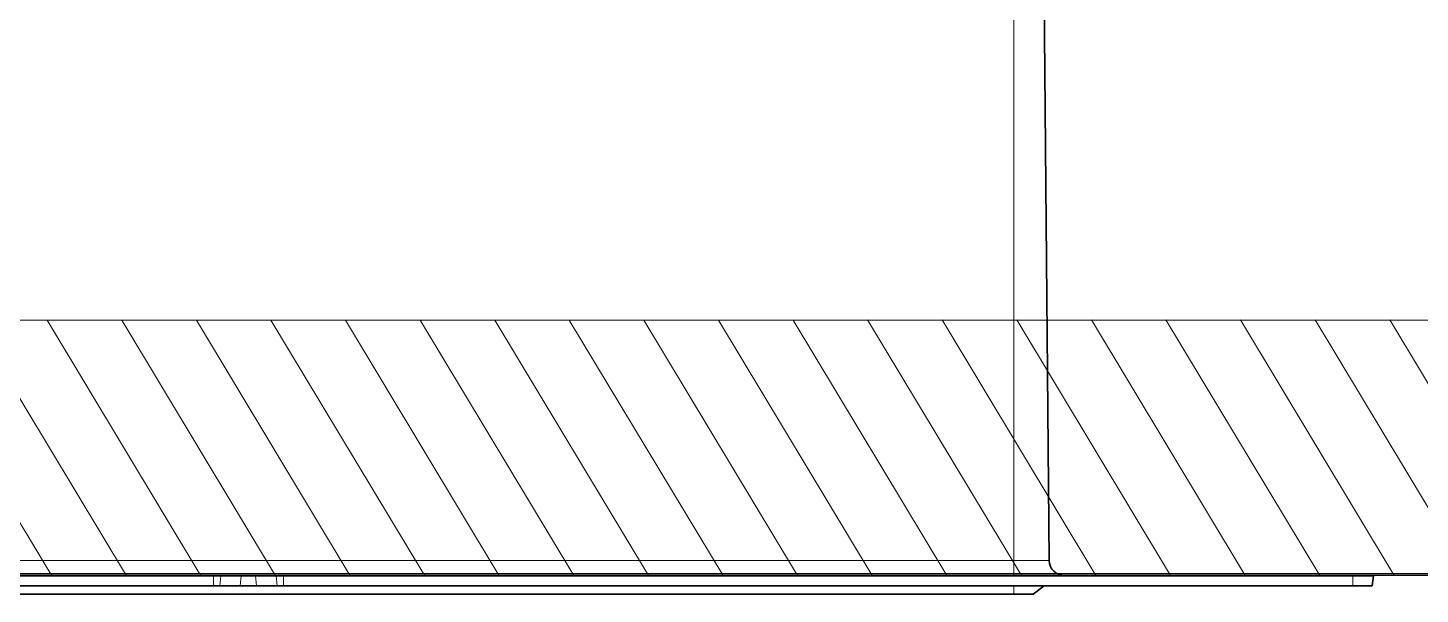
# Model space of a CAD drawing. Header units: inches. Extents: x -12478 to 399182, y -23212 to 525552.
# Drawn here: x 102668.7 to 102804.8, y -5771.8 to -5716.4 of the extents above; entities that cross this region are included whole.
import ezdxf

# ---------------------------------------------------------------- set-up
doc = ezdxf.new("R2010")
doc.units = ezdxf.units.IN
doc.header["$LTSCALE"] = 1000
doc.header["$MEASUREMENT"] = 0
doc.linetypes.add('DASHED', pattern=[0.75, 0.5, -0.25])
doc.linetypes.add('HIDDEN', pattern=[0.375, 0.25, -0.125])
for name, color, linetype in [('A-Hidden', 8, 'HIDDEN'), ('CQ Grg Gypsum', 41, 'Continuous'), ('CQ Light Elevation', 4, 'Continuous'), ('CQ SPOT DETAILS', 40, 'Continuous')]:
    doc.layers.add(name, color=color, linetype=linetype)
doc.layers.add('CQ Gypsum Hatch', color=8, linetype='Continuous', lineweight=20)
doc.layers.add('CQ Lighting', color=5, linetype='Continuous', lineweight=0)

# ---------------------------------------------------------------- blocks, each defined once
blk = doc.blocks.new('T.HC0E0.HQ12 side 2')
at = {"layer": 'CQ Lighting', "color": 1, "lineweight": 13}
for p in [(442078.15, 518877.62), (441928.45, 518820.2)]:
    blk.add_line(p, (442078.15, 518820.2), dxfattribs=at)
at = {"layer": 'CQ Lighting', "color": 1, "lineweight": 35}
for p, q in [((442081.1, 518877.62), (442081.61, 518820.2)), ((441895.3, 518818.72), (441999.89, 518818.72)), ((442006.72, 518818.72), (442111.3, 518818.72)), ((441895.3, 518817.72), (441999.89, 518817.72)), ((442078.15, 518816.92), (441928.45, 518816.92)), ((442006.72, 518817.72), (442111.3, 518817.72))]:
    blk.add_line(p, q, dxfattribs=at)
at = {"layer": 'CQ Lighting', "color": 1, "lineweight": 13, "ltscale": 0.086276}
blk.add_line((442078.15, 518820.2), (442081.61, 518820.2), dxfattribs=at)
at = {"layer": 'CQ Lighting', "color": 1, "lineweight": 13, "ltscale": 0.037173}
blk.add_line((442078.15, 518820.2), (442078.15, 518818.72), dxfattribs=at)
at = {"layer": 'CQ Lighting', "color": 1, "lineweight": 35, "ltscale": 0.017677}
for p, q in [((441999.89, 518818.72), (442000.6, 518818.72)), ((442006.01, 518818.72), (442006.72, 518818.72))]:
    blk.add_line(p, q, dxfattribs=at)
at = {"layer": 'CQ Lighting', "color": 1, "lineweight": 13, "ltscale": 0.025}
for p, q in [((441999.89, 518817.72), (441999.89, 518818.72)), ((442006.72, 518817.72), (442006.72, 518818.72)), ((442111.3, 518817.72), (442111.3, 518818.72))]:
    blk.add_line(p, q, dxfattribs=at)
at = {"layer": 'CQ Lighting', "color": 1, "lineweight": 13, "ltscale": 0.025094}
for p, q in [((442000.51, 518817.72), (442000.6, 518818.72)), ((442002.51, 518817.72), (442002.6, 518818.72)), ((442004.1, 518817.72), (442004.01, 518818.72)), ((442006.1, 518817.72), (442006.01, 518818.72))]:
    blk.add_line(p, q, dxfattribs=at)
at = {"layer": 'CQ Lighting', "color": 1, "lineweight": 35, "ltscale": 0.05}
for p, q in [((442000.6, 518818.72), (442002.6, 518818.72)), ((442006.01, 518818.72), (442004.01, 518818.72)), ((442111.3, 518818.72), (442113.3, 518818.72)), ((442000.51, 518817.72), (442002.51, 518817.72)), ((442006.1, 518817.72), (442004.1, 518817.72))]:
    blk.add_line(p, q, dxfattribs=at)
at = {"layer": 'CQ Lighting', "color": 1, "lineweight": 35, "ltscale": 0.035355}
blk.add_line((442002.6, 518818.72), (442004.01, 518818.72), dxfattribs=at)
at = {"layer": 'CQ Lighting', "color": 1, "lineweight": 35, "ltscale": 0.025188}
blk.add_line((442113.18, 518817.72), (442113.3, 518818.72), dxfattribs=at)
at = {"layer": 'CQ Lighting', "color": 1, "lineweight": 35, "ltscale": 0.015506}
for p, q in [((441999.89, 518817.72), (442000.51, 518817.72)), ((442006.1, 518817.72), (442006.72, 518817.72))]:
    blk.add_line(p, q, dxfattribs=at)
at = {"layer": 'CQ Lighting', "color": 1, "lineweight": 35, "ltscale": 0.039697}
blk.add_line((442002.51, 518817.72), (442004.1, 518817.72), dxfattribs=at)
at = {"layer": 'CQ Lighting', "color": 1, "lineweight": 13, "ltscale": 0.02}
blk.add_line((442078.15, 518817.72), (442078.15, 518816.92), dxfattribs=at)
at = {"layer": 'CQ Lighting', "color": 1, "lineweight": 35, "ltscale": 0.047002}
blk.add_line((442078.15, 518816.92), (442080.03, 518816.92), dxfattribs=at)
at = {"layer": 'CQ Lighting', "color": 1, "lineweight": 35, "ltscale": 0.003743}
blk.add_line((442078.3, 518816.92), (442078.16, 518816.92), dxfattribs=at)
at = {"layer": 'CQ Lighting', "color": 1, "lineweight": 35, "ltscale": 0.033399}
blk.add_line((442081.1, 518817.72), (442080.03, 518816.92), dxfattribs=at)
at = {"layer": 'CQ Lighting', "color": 1, "lineweight": 35, "ltscale": 0.04693}
blk.add_line((442111.3, 518817.72), (442113.18, 518817.72), dxfattribs=at)
at = {"layer": 'CQ Lighting', "color": 1, "lineweight": 35}
blk.add_arc((442083.11, 518820.22), 1.5, 180.5, 270, dxfattribs=at)

msp = doc.modelspace()

# ---------------------------------------------------------------- hatches: boundary and pattern name
at = {"layer": 'CQ Gypsum Hatch'}
h = msp.add_hatch(dxfattribs=at)
h.set_pattern_fill('ANSI31', color=256, scale=50, angle=76.0286, style=0)
h.set_pattern_definition([(121.0285767, (-212031.63, -475848.583), (-5.35568947, -3.22165956), [])])
h.paths.add_polyline_path([(103926.91, -5719.61), (103926.91, -5744.61), (103906.91, -5744.61), (103906.91, -5769.61), (102127.49, -5770.11), (102127.49, -5745.11), (102107.49, -5745.11), (102107.49, -5720.11), (102152.49, -5720.11), (102152.49, -5745.11), (103881.91, -5744.61), (103881.91, -5719.61)])

# ---------------------------------------------------------------- linework, layer by layer
at = {"layer": 'A-Hidden', "linetype": 'DASHED', "lineweight": 0, "ltscale": 10}
msp.add_line((106141.7, -5770.11, 0), (101634.8, -5769.61, 0), dxfattribs=at)
at = {"layer": 'CQ Grg Gypsum', "elevation": 0}
msp.add_lwpolyline([(103926.91, -5719.61), (103926.91, -5744.61), (103906.91, -5744.61), (103906.91, -5769.61), (102127.49, -5770.11), (102127.49, -5745.11), (102107.49, -5745.11), (102107.49, -5720.11), (102152.49, -5720.11), (102152.49, -5745.11), (103881.91, -5744.61), (103881.91, -5719.61), (103926.91, -5719.61)], dxfattribs=at)
at = {"layer": 'CQ SPOT DETAILS', "color": 8}
msp.add_line((103272.96, -5769.79, 0), (102107.49, -5769.85, 0), dxfattribs=at)

# ---------------------------------------------------------------- block references
at = {"layer": 'CQ Light Elevation'}
msp.add_blockref('T.HC0E0.HQ12 side 2', (-339313.08, -524588.67, 0), dxfattribs=at)

doc.saveas('drawing.dxf')
